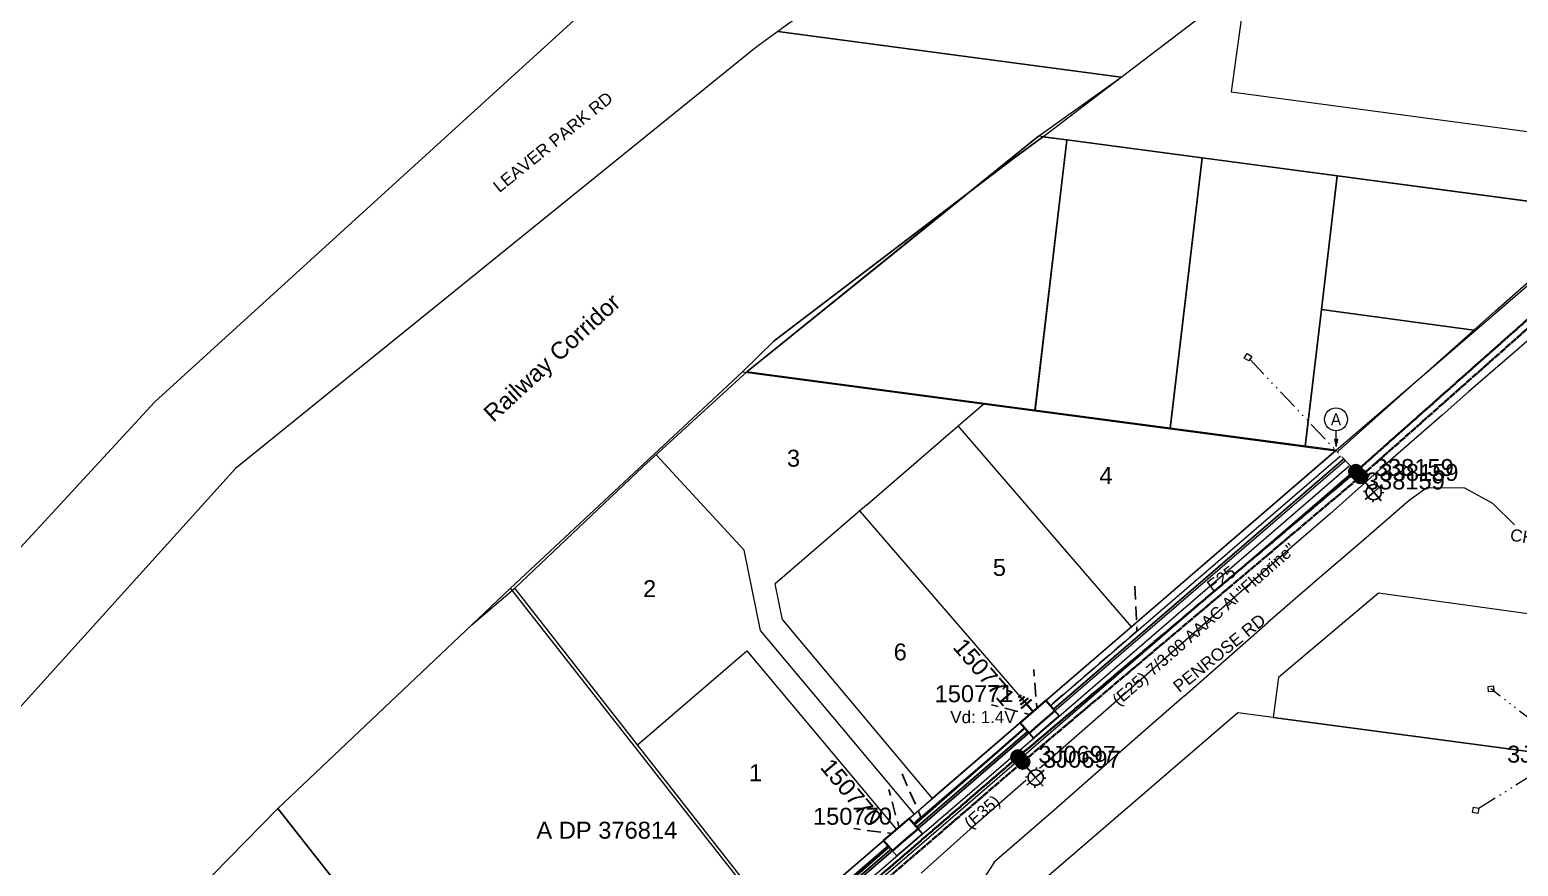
# Model space of a CAD drawing. Header units: metres. Extents: x 244561 to 254068, y 6159332 to 6162744.
# Drawn here: x 251075.4 to 251295, y 6161267.9 to 6161391.3 of the extents above; entities that cross this region are included whole.
import ezdxf
from ezdxf import colors
from ezdxf.entities.mleader import LeaderData, LeaderLine
from ezdxf.enums import TextEntityAlignment as Align
from ezdxf.math import Vec2, Vec3

# ---------------------------------------------------------------- set-up
doc = ezdxf.new("R2010")
doc.units = ezdxf.units.M
for name, pattern in [('Cable Exist OH', [1, 1, 0]), ('IE Trench LV', [6, 4, -2]), ('PHANTOMX2', [6.6, 3, -0.75, 0.2, -0.75, 0.2, -0.75, 0.2, -0.75])]:
    doc.linetypes.add(name, pattern=pattern)
doc.layers.get('0').update_dxf_attribs({"color": 6})
for name, color, linetype, lineweight in [('_User Miscellaneous1', 30, 'Continuous', 13), ('_User Miscellaneous5', 121, 'Continuous', 13), ('_User_HV_Exist', 1, 'Continuous', 35), ('_User_LV_Exist', 5, 'Continuous', 35), ('_User_SL_Exist', 4, 'Continuous', 35), ('Cadastre Developer_SP_NEW', 92, 'Continuous', 15), ('Cadastre Land Parcels_SP_EXT', 118, 'Continuous', 15), ('Cadastre Roads_SP_EXT', 218, 'Continuous', 15), ('Mains_HV_EXT', 13, 'Continuous', 25), ('Mains_LV_EXT', 163, 'Continuous', 25), ('Mains_SL_EXT', 131, 'Continuous', 25), ('Services_SP_EXT', 42, 'PHANTOMX2', 20)]:
    doc.layers.add(name, color=color, linetype=linetype, lineweight=lineweight)
doc.layers.add('_User Miscellaneous12', color=252, linetype='Continuous', lineweight=13, plot=False, transparency=0.5)
for name, color, linetype in [('Equip_HV_EXT', 7, 'Continuous'), ('Equip_SP_SL_EXT', 7, 'Continuous'), ('Mains_LV_New_T84', 2, 'Cable x'), ('OH_Details_SP_MISC', 7, 'Continuous'), ('Services_SP_NEW_UG', 2, 'IE Trench LV'), ('SupportsOH_SP_TR_HV_LV_SL_EXT', 7, 'Continuous'), ('SupportsUG_SP_LV_NEW', 2, 'Continuous'), ('Trench_SP_NEW', 2, 'Continuous')]:
    doc.layers.add(name, color=color, linetype=linetype)
doc.styles.add('ARIAL', font='arial.ttf', dxfattribs={"height": 2})
doc.styles.add('POLE_LABEL', font='arial.ttf', dxfattribs={"height": 2})
doc.styles.add('SL_LABEL', font='arial.ttf', dxfattribs={"height": 2})
doc.styles.get("Standard").update_dxf_attribs({"font": 'arial.ttf'})
doc.linetypes.add('Cable New UG', pattern='A,5.5,-0.01,["X",Standard,S=1.8,R=0,X=0,Y=-0.94],-1.7', length=7.21)
doc.linetypes.add('Cable x', pattern='A,4.5,-0.01,["X",Standard,S=1.25,R=0,X=0,Y=-0.65],-1.2', length=5.71)
doc.linetypes.add('IE Trench HV', pattern='A,4,-0.4,["/",Standard,S=2,R=0,X=0.25,Y=-1],-1.6', length=6)

# ---------------------------------------------------------------- blocks, each defined once
blk = doc.blocks.new('*U228')
at = {"flags": 9}
for tag, p in [('LRATECODE', (-7.4, 0)), ('LOUTREACHVOCAB', (-7.2, 0)), ('LOUTREACH', (-7, 0)), ('LANTNUMBER', (-6.6, 0)), ('LNEW', (-6.4, 0)), ('LMASTVOCAB', (-6.2, 0)), ('LMAST', (-6, 0)), ('LLAMPVOCAB', (-5.8, 0)), ('LLAMP', (-5.6, 0)), ('LEXIST', (-5.4, 0)), ('LCHARGE3PERCENT', (-5.2, 0)), ('LCHARGE3', (-5, 0)), ('LCHARGE2PERCENT', (-4.8, 0)), ('LCHARGE2', (-4.6, 0)), ('LCHARGE1PERCENT', (-4.4, 0)), ('LCHARGE1', (-4.2, 0)), ('LCATEGORY', (-4, 0)), ('LBRACKETVOCAB', (-3.8, 0)), ('LBRACKET', (-3.6, 0)), ('LKINGHEIGHT', (-3.4, 0)), ('CREPLACE', (-3.2, 0)), ('CREMOVE', (-3, 0)), ('CNUMBER', (-2.8, 0)), ('CNEW', (-2.6, 0)), ('CEXIST', (-2.4, 0)), ('USAGE', (-2.2, 0)), ('STATE', (-2, 0)), ('OWNED_BY', (-1.8, 0)), ('ORIENTATION', (-1.6, 0)), ('OPERATING_VOLTAGE', (-1.4, 0)), ('NO_PHASES', (-1.2, 0)), ('LANTERN_TYPE', (-1, 0)), ('LANTERN_PURPOSE', (-0.8, 0)), ('CONTROL_TYPE', (-0.6, 0)), ('CONSTRUCTED_VOLTAGE', (-0.4, 0))]:
    blk.add_attdef(tag, text='', height=0.001, rotation=270, dxfattribs=at).set_placement(p, align=Align.MIDDLE_LEFT)
at = {"style": 'SL_LABEL', "flags": 9}
blk.add_attdef('STREET_CODE', text='', height=0.001, rotation=270, dxfattribs=at).set_placement((0, 0), align=Align.MIDDLE_LEFT)
at = {"flags": 1}
blk.add_attdef('Z', (0, 0), '', height=0.001, rotation=270, dxfattribs=at)
at = {"width": 0.9}
blk.add_attdef('LNUMBER', text='', height=1, rotation=310.765, dxfattribs=at).set_placement((3.81, -5.95), align=Align.MIDDLE_LEFT)
at = {"flags": 9}
for tag, p in [('LREMOVE', (0, -7.6)), ('LREPLACE', (0, -7.8)), ('LTYPE', (0, -8)), ('LTYPEVOCAB', (0, -8.2)), ('LEGEND', (0, -8.4)), ('SUBURB', (0, -8.6)), ('STREETNAME', (0, -8.8)), ('LOCATION', (0, -9)), ('NOTES', (0, -9.2)), ('MAINTAINED_BY', (0, -9.86))]:
    blk.add_attdef(tag, text='', height=0.001, dxfattribs=at).set_placement(p, align=Align.MIDDLE_LEFT)
blk.add_attdef('OPERATED_BY', (0, -9.61), '', height=0.001, dxfattribs=at)
blk.add_wipeout([(3.71, -4.31), (2.5, -4.53), (1.33, -4.13), (1.12, -2.92), (1.51, -1.75), (2.72, -1.53), (3.89, -1.93), (4.11, -3.14)])
for p, q in [((0, 0), (2.61, -3.03)), ((3.89, -1.93), (2.61, -3.03)), ((2.72, -1.53), (2.69, -1.91)), ((1.12, -2.92), (1.49, -2.95)), ((2.61, -3.03), (1.33, -4.13)), ((2.5, -4.53), (2.53, -4.15)), ((2.61, -3.03), (3.71, -4.31)), ((4.11, -3.14), (3.73, -3.11))]:
    blk.add_line(p, q)
blk.add_circle((2.61, -3.03), 1.12)
blk = doc.blocks.new('*U229')
at = {"flags": 9}
for tag, p in [('LRATECODE', (-7.4, 0)), ('LOUTREACHVOCAB', (-7.2, 0)), ('LOUTREACH', (-7, 0)), ('LANTNUMBER', (-6.6, 0)), ('LNEW', (-6.4, 0)), ('LMASTVOCAB', (-6.2, 0)), ('LMAST', (-6, 0)), ('LLAMPVOCAB', (-5.8, 0)), ('LLAMP', (-5.6, 0)), ('LEXIST', (-5.4, 0)), ('LCHARGE3PERCENT', (-5.2, 0)), ('LCHARGE3', (-5, 0)), ('LCHARGE2PERCENT', (-4.8, 0)), ('LCHARGE2', (-4.6, 0)), ('LCHARGE1PERCENT', (-4.4, 0)), ('LCHARGE1', (-4.2, 0)), ('LCATEGORY', (-4, 0)), ('LBRACKETVOCAB', (-3.8, 0)), ('LBRACKET', (-3.6, 0)), ('LKINGHEIGHT', (-3.4, 0)), ('CREPLACE', (-3.2, 0)), ('CREMOVE', (-3, 0)), ('CNUMBER', (-2.8, 0)), ('CNEW', (-2.6, 0)), ('CEXIST', (-2.4, 0)), ('USAGE', (-2.2, 0)), ('STATE', (-2, 0)), ('OWNED_BY', (-1.8, 0)), ('ORIENTATION', (-1.6, 0)), ('OPERATING_VOLTAGE', (-1.4, 0)), ('NO_PHASES', (-1.2, 0)), ('LANTERN_TYPE', (-1, 0)), ('LANTERN_PURPOSE', (-0.8, 0)), ('CONTROL_TYPE', (-0.6, 0)), ('CONSTRUCTED_VOLTAGE', (-0.4, 0))]:
    blk.add_attdef(tag, text='', height=0.001, rotation=270, dxfattribs=at).set_placement(p, align=Align.MIDDLE_LEFT)
at = {"style": 'SL_LABEL', "flags": 9}
blk.add_attdef('STREET_CODE', text='', height=0.001, rotation=270, dxfattribs=at).set_placement((0, 0), align=Align.MIDDLE_LEFT)
at = {"flags": 1}
blk.add_attdef('Z', (0, 0), '', height=0.001, rotation=270, dxfattribs=at)
at = {"width": 0.9}
blk.add_attdef('LNUMBER', text='', height=1, rotation=311.0444, dxfattribs=at).set_placement((3.84, -5.94), align=Align.MIDDLE_LEFT)
at = {"flags": 9}
for tag, p in [('LREMOVE', (0, -7.6)), ('LREPLACE', (0, -7.8)), ('LTYPE', (0, -8)), ('LTYPEVOCAB', (0, -8.2)), ('LEGEND', (0, -8.4)), ('SUBURB', (0, -8.6)), ('STREETNAME', (0, -8.8)), ('LOCATION', (0, -9)), ('NOTES', (0, -9.2)), ('MAINTAINED_BY', (0, -9.86))]:
    blk.add_attdef(tag, text='', height=0.001, dxfattribs=at).set_placement(p, align=Align.MIDDLE_LEFT)
blk.add_attdef('OPERATED_BY', (0, -9.61), '', height=0.001, dxfattribs=at)
blk.add_wipeout([(3.73, -4.29), (2.52, -4.51), (1.35, -4.12), (1.13, -2.91), (1.52, -1.74), (2.73, -1.52), (3.9, -1.91), (4.12, -3.12)])
for p, q in [((0, 0), (2.63, -3.02)), ((3.9, -1.91), (2.63, -3.02)), ((2.73, -1.52), (2.7, -1.89)), ((1.13, -2.91), (1.5, -2.94)), ((2.63, -3.02), (1.35, -4.12)), ((2.52, -4.51), (2.55, -4.14)), ((2.63, -3.02), (3.73, -4.29)), ((4.12, -3.12), (3.75, -3.09))]:
    blk.add_line(p, q)
blk.add_circle((2.63, -3.02), 1.12)
blk = doc.blocks.new('CCP_EXT')
at = {"flags": 9}
for tag, p in [('STATE', (0, -1.8)), ('NOTES', (0, -2))]:
    blk.add_attdef(tag, text='', height=0.2, dxfattribs=at).set_placement(p, align=Align.MIDDLE_LEFT)
blk.add_wipeout([(0, 0.57), (0.57, 0), (0, -0.57), (-0.57, 0)])
blk.add_lwpolyline([(-0.57, 0), (0, 0.57), (0.57, 0), (0, -0.57), (-0.57, 0)])
at = {"flags": 1}
blk.add_attdef('Z', (0, 0), '', height=0.2, dxfattribs=at)
at = {"flags": 9}
for tag, p in [('CCP_TYPE', (0, 0)), ('CONSTRUCTED_VOLTAGE', (0, -0.2)), ('OPERATING_VOLTAGE', (0, -0.6)), ('ORIENTATION', (0, -0.8)), ('OWNED_BY', (0, -1)), ('NO_PHASES', (0, -0.4)), ('USAGE', (0, -1.2)), ('LEGEND', (0, -1.4)), ('LIFE_SUPPORT', (0, -1.6))]:
    blk.add_attdef(tag, text='', height=0.2, dxfattribs=at).set_placement(p, align=Align.MIDDLE_LEFT)
blk = doc.blocks.new('POLE_EXT')
blk.add_hatch(color=256).paths.add_polyline_path([(-1, 0, 1), (1, 0, 1)])
blk.add_lwpolyline([(-1, 0, 1), (1, 0, 1)], format="xyb", close=True)
at = {"flags": 8}
blk.add_attdef('pNumber', text='', height=2, dxfattribs=at).set_placement((2.5, 2.5), align=Align.MIDDLE_CENTER)
at = {"style": 'POLE_LABEL', "flags": 9}
for tag, p in [('STRUCTURE_PLANT_NUMBER', (1.35, 0.03)), ('STREET_CODE', (1.35, -0.2))]:
    blk.add_attdef(tag, text='', height=0.2, dxfattribs=at).set_placement(p, align=Align.MIDDLE_LEFT)
at = {"flags": 9}
for tag, p in [('OWNED_BY', (1.35, -0.4)), ('SPECIAL_USE', (1.35, -0.8)), ('STATE', (1.35, -1)), ('cLV', (1.35, -1.4)), ('hDepth', (1.35, -1.6)), ('hDia', (1.35, -1.8)), ('cHV', (1.35, -2)), ('PARENT', (1.35, -0.6)), ('USAGE', (1.35, -1.2)), ('LBRACKET', (1.35, -2.2)), ('cLinedev', (1.35, -3.4)), ('pExisting', (1.35, -3.8)), ('pFooting', (1.35, -4.4)), ('LExisting', (1.35, -2.4)), ('LANTNUMBER', (1.35, -2.6)), ('LOther', (1.35, -2.8)), ('LRemove', (1.35, -3)), ('LEGEND', (1.35, -3.2)), ('LOCATION', (1.35, -3.6)), ('PFNUMBER', (1.35, -4)), ('NEWPFNUMBER', (1.35, -4.2)), ('pNew', (1.35, -4.6)), ('pRelocate', (1.35, -5)), ('pRemove', (1.35, -5.2)), ('pReplace', (1.35, -5.4)), ('pStay', (1.35, -5.6)), ('pType', (1.35, -5.8)), ('cspan', (1.35, -6)), ('STREETNAME', (1.35, -6.2)), ('SUBURB', (1.35, -6.4)), ('NOTES', (1.35, -6.6)), ('OPERATED_BY', (1.36, -7.01)), ('MAINTAINED_BY', (1.36, -6.81))]:
    blk.add_attdef(tag, text='', height=0.2, dxfattribs=at).set_placement(p, align=Align.MIDDLE_LEFT)
at = {"flags": 1}
blk.add_attdef('Z', (1.35, -7.33), '', height=0.2, dxfattribs=at)
blk = doc.blocks.new('CONNECTOR_NODE_EXT')
h = blk.add_hatch(color=256)
edge = h.paths.add_edge_path()
edge.add_arc((0, 0), 0.5, 0, 360)
blk.add_circle((0, 0), 0.5)
at = {"flags": 1}
blk.add_attdef('Z', (0, 0), '', height=0.2, dxfattribs=at)
at = {"flags": 9}
for tag, p in [('CONNECTOR_TYPE', (0, 0)), ('CONSTRUCTED_VOLTAGE', (0, -0.2)), ('OPERATING_VOLTAGE', (0, -0.6)), ('ORIENTATION', (0, -0.8)), ('SUBTYPE', (0, -1)), ('NO_PHASES', (0, -0.4)), ('USAGE', (0, -1.2)), ('NOTES', (0, -1.4))]:
    blk.add_attdef(tag, text='', height=0.2, dxfattribs=at).set_placement(p, align=Align.MIDDLE_LEFT)
blk = doc.blocks.new('PILLAR_NEW')
at = {"width": 0.9}
blk.add_attdef('ASSET_NUM', text='', height=2, dxfattribs=at).set_placement((4, 2), align=Align.MIDDLE_LEFT)
for tag, p, flags in [('SUBURB', (-2, 0), 1), ('STREETNAME', (-1.8, 0), 9), ('PARENT', (-1.6, 0), 9), ('NOTES', (-1.4, 0), 9), ('LOCATION', (-1.2, 0), 9), ('LEGEND', (-1, 0), 9), ('USAGE', (-0.8, 0), 9), ('SUPPORT_TYPE', (-0.6, 0), 9), ('STATE', (-0.4, 0), 9), ('OWNED_BY', (-0.2, 0), 9)]:
    blk.add_attdef(tag, p, '', height=0.2, rotation=270, dxfattribs=dict(flags=flags))
blk.add_wipeout([(1, 2.5), (1, -2.5), (-1, -2.5), (-1, 2.5)])
blk.add_lwpolyline([(-1, 2.5), (-1, -1.25), (-1, 1.25), (-1, -2.5), (1, -2.5), (1, 2.5)], close=True)
blk = doc.blocks.new('*U241')
h = blk.add_hatch(color=256)
h.dxf.hatch_style = 1
h.paths.add_polyline_path([(0.27, -3), (-0.23, -3), (0.03, -4)])
blk.add_line((0.03, -4), (0.01, -1.75))
at = {"flags": 128}
blk.add_lwpolyline([(0.27, -3), (-0.23, -3), (0.03, -4), (0.27, -3)], dxfattribs=at)
blk.add_circle((0, 0), 1.7)
at = {"width": 0.9}
blk.add_attdef('CODE', text='', height=1.8, dxfattribs=at).set_placement((0, 0), align=Align.MIDDLE_CENTER)
at = {"flags": 1}
blk.add_attdef('Z', (0, 0), '', height=0.2, dxfattribs=at)
blk = doc.blocks.new('*U243')
at = {"layer": '_User_LV_Exist'}
for p, q in [((2.5, 1), (2.5, -1)), ((3, 0.75), (3, -0.75)), ((3.5, 0.5), (3.5, -0.5)), ((4, 0.25), (4, -0.25))]:
    blk.add_line(p, q, dxfattribs=at)
at = {"width": 0.9}
blk.add_attdef('ASSET_NUM', text='', height=2, dxfattribs=at).set_placement((4, 2), align=Align.MIDDLE_LEFT)
for tag, p, flags in [('SUBURB', (-2, 0), 1), ('STREETNAME', (-1.8, 0), 9), ('PARENT', (-1.6, 0), 9), ('NOTES', (-1.4, 0), 9), ('LOCATION', (-1.2, 0), 9), ('LEGEND', (-1, 0), 9), ('USAGE', (-0.8, 0), 9), ('SUPPORT_TYPE', (-0.6, 0), 9), ('STATE', (-0.4, 0), 9), ('OWNED_BY', (-0.2, 0), 9)]:
    blk.add_attdef(tag, p, '', height=0.2, rotation=270, dxfattribs=dict(flags=flags))
blk.add_wipeout([(1, 2.5), (1, -2.5), (-1, -2.5), (-1, 2.5)])
blk.add_lwpolyline([(-1, 2.5), (-1, -1.25), (-1, 1.25), (-1, -2.5), (1, -2.5), (1, 2.5)], close=True)
at = {"layer": '_User_LV_Exist'}
blk.add_line((1, 0), (2.5, 0), dxfattribs=at)

msp = doc.modelspace()

# ---------------------------------------------------------------- linework, layer by layer
at = {"layer": '_User Miscellaneous1'}
for p, q in [((251300.0996, 6161348.6208), (251287.7156, 6161337.9048)), ((251287.7156, 6161337.9048), (251283.8286, 6161334.4488)), ((251283.8286, 6161334.4488), (251274.6846, 6161326.4998)), ((251274.6846, 6161326.4998), (251267.2806, 6161319.8918)), ((251281.5376, 6161323.7308), (251278.9256, 6161321.8678)), ((251287.1826, 6161323.6878), (251281.5376, 6161323.7308)), ((251291.2906, 6161321.4468), (251287.1826, 6161323.6878)), ((251278.9256, 6161321.8678), (251271.5426, 6161315.4398)), ((251294.4946, 6161318.2648), (251291.2906, 6161321.4468)), ((251267.2806, 6161319.8918), (251261.5896, 6161314.9858)), ((251261.5896, 6161314.9858), (251253.7506, 6161308.1098)), ((251271.5426, 6161315.4398), (251265.4106, 6161310.2148)), ((251265.4106, 6161310.2148), (251258.1036, 6161303.8558)), ((251253.7506, 6161308.1098), (251241.8516, 6161297.6148)), ((251245.7946, 6161293.0268), (251258.1036, 6161303.8558)), ((251241.8516, 6161297.6148), (251234.2306, 6161290.9388)), ((251245.7946, 6161293.0268), (251238.4436, 6161286.6248)), ((251234.2306, 6161290.9388), (251221.5936, 6161279.8318)), ((251238.4436, 6161286.6248), (251226.4976, 6161276.0998)), ((251221.5936, 6161279.8318), (251214.1536, 6161273.3718)), ((251226.4976, 6161276.0998), (251217.7606, 6161268.5158)), ((251214.1536, 6161273.3718), (251206.9566, 6161266.8768)), ((251217.7606, 6161268.5158), (251213.2856, 6161261.7138))]:
    msp.add_line(p, q, dxfattribs=at)
for p in [(251281.5376, 6161323.7308), (251217.7606, 6161268.5158)]:
    msp.add_point(p, dxfattribs=at)
at = {"layer": 'Cadastre Developer_SP_NEW'}
for p, q in [((251224.2691, 6161375.6449), (251181.2067, 6161340.8426)), ((251229.1015, 6161375.0022), (251224.2691, 6161375.6449)), ((251308.896, 6161364.3901), (251229.1015, 6161375.0022)), ((251268.1819, 6161329.2755), (251308.896, 6161364.3901))]:
    msp.add_line(p, q, dxfattribs=at)
at = {"layer": 'Cadastre Developer_SP_NEW', "linetype": 'Continuous'}
for points in [[(251393.907, 6161389.6086), (251379.012, 6161473.5299), (251329.6864, 6161446.6176), (251293.5785, 6161424.6479), (251254.948, 6161398.559), (251252.7027, 6161382.1712), (251310.7167, 6161374.4297), (251312.0836, 6161384.395), (251339.5934, 6161380.6833), (251342.4513, 6161381.1534), (251393.907, 6161389.6086)], [(251002.2248, 6161231.2935), (251044.7846, 6161283.2449), (251093.8617, 6161336.4347), (251154.1221, 6161391.2832), (251157.2995, 6161394.1752), (251089.6478, 6161403.8411), (250835.7088, 6161440.1525), (250822.0773, 6161344.2072), (250872.8656, 6161195.0252), (250901.8201, 6161205.2261), (250950.1917, 6161154.751), (250962.0243, 6161172.9581), (251002.2248, 6161231.2935)], [(251248.3834, 6161372.4378), (251228.444, 6161375.0896), (251223.7372, 6161335.1863), (251243.6765, 6161332.5346), (251248.3834, 6161372.4378)], [(251291.6981, 6161349.8497), (251308.2017, 6161364.4404), (251268.3237, 6161369.7859), (251265.9971, 6161350.0325), (251288.4738, 6161347.0192), (251291.6981, 6161349.8497)], [(251150.3775, 6161227.6732), (251111.9956, 6161276.4117), (251090.5317, 6161254.447), (251127.027, 6161208.096), (251150.3775, 6161227.6732)]]:
    msp.add_lwpolyline(points, close=True, dxfattribs=at)
msp.add_lwpolyline([(251251.6398, 6161438.6951), (251185.807, 6161391.0979), (251236.4302, 6161384.3427), (251251.4895, 6161395.8375)], dxfattribs=at)
at = {"layer": 'Cadastre Developer_SP_NEW', "flags": 128}
for points in [[(251268.1819, 6161329.2755), (251216.2593, 6161336.1809), (251181.2067, 6161340.8426)], [(251198.9429, 6161321.2449), (251212.423, 6161332.8719), (251216.2593, 6161336.1809)], [(251237.9871, 6161303.2336), (251212.423, 6161332.8719)], [(251180.8247, 6161314.5555), (251167.9004, 6161328.5811)], [(251268.1819, 6161329.2755), (251237.9871, 6161303.2336), (251223.4615, 6161290.7057), (251208.588, 6161277.8778), (251205.9376, 6161275.5919), (251203.2872, 6161273.306), (251186.3515, 6161258.6996)], [(251198.9429, 6161321.2449), (251197.8978, 6161320.3436), (251185.4126, 6161309.5767)], [(251223.4615, 6161290.7057), (251197.8978, 6161320.3436)], [(251205.9376, 6161275.5919), (251183.2459, 6161302.6886), (251180.8247, 6161314.5555)], [(251186.3515, 6161258.6996), (251165.0972, 6161285.7965), (251146.9666, 6161308.911)], [(251186.4983, 6161304.2557), (251185.4126, 6161309.5767)], [(251186.4983, 6161304.2557), (251208.588, 6161277.8778)], [(251165.0972, 6161285.7965), (251181.1976, 6161299.6837)], [(251181.1976, 6161299.6837), (251203.2872, 6161273.306)]]:
    msp.add_lwpolyline(points, dxfattribs=at)
at = {"layer": 'Cadastre Land Parcels_SP_EXT', "linetype": 'Continuous'}
for points in [[(251393.907, 6161389.6086), (251379.012, 6161473.5299), (251329.6864, 6161446.6176), (251293.5785, 6161424.6479), (251254.948, 6161398.559), (251252.7027, 6161382.1712), (251310.7167, 6161374.4297), (251312.0836, 6161384.395), (251339.5934, 6161380.6833), (251342.4513, 6161381.1534), (251393.907, 6161389.6086)], [(251002.2248, 6161231.2935), (251044.7846, 6161283.2449), (251093.8617, 6161336.4347), (251154.1221, 6161391.2832), (251157.2995, 6161394.1752), (251089.6478, 6161403.8411), (250835.7088, 6161440.1525), (250822.0773, 6161344.2072), (250872.8656, 6161195.0252), (250901.8201, 6161205.2261), (250950.1917, 6161154.751), (250962.0243, 6161172.9581), (251002.2248, 6161231.2935)], [(251228.4412, 6161375.0686), (251224.8291, 6161375.4876), (251220.5704, 6161372.3247), (251185.2474, 6161345.415), (251180.593, 6161340.8541), (251203.7887, 6161337.7688), (251223.7274, 6161335.1121), (251228.4412, 6161375.0686)], [(251248.3799, 6161372.4118), (251228.4412, 6161375.0686), (251223.7274, 6161335.1121), (251243.666, 6161332.4553), (251248.3799, 6161372.4118)], [(251265.9971, 6161350.0325), (251268.3194, 6161369.7541), (251248.3799, 6161372.4118), (251243.666, 6161332.4553), (251263.6046, 6161329.7986), (251265.9971, 6161350.0325)], [(251291.6981, 6161349.8497), (251308.2017, 6161364.4404), (251268.3194, 6161369.7541), (251265.9971, 6161350.0325), (251288.4738, 6161347.0192), (251291.6981, 6161349.8497)], [(251288.4738, 6161347.0192), (251265.9971, 6161350.0325), (251263.6046, 6161329.7986), (251268.4677, 6161329.1515), (251288.4738, 6161347.0192)], [(251185.7302, 6161258.7009), (251146.3497, 6161308.923), (251140.6368, 6161303.5156), (251111.9956, 6161276.4117), (251150.3003, 6161227.7627), (251185.7302, 6161258.7009)], [(251301.1316, 6161304.5099), (251274.4238, 6161308.1834), (251259.6738, 6161295.7446), (251258.8939, 6161289.8443), (251298.7749, 6161284.5327), (251301.1316, 6161304.5099)], [(251298.7749, 6161284.5327), (251258.8939, 6161289.8443), (251253.6469, 6161290.5506), (251214.4895, 6161256.7926), (251214.2989, 6161255.2042), (251254.1807, 6161249.8908), (251294.0582, 6161244.5813), (251298.7749, 6161284.5327)], [(251150.3003, 6161227.7627), (251111.9956, 6161276.4117), (251090.5317, 6161254.447), (251127.027, 6161208.096), (251150.3003, 6161227.7627)]]:
    msp.add_lwpolyline(points, close=True, dxfattribs=at)
for points in [[(251251.6398, 6161438.6951), (251185.807, 6161391.0979), (251236.4302, 6161384.3427), (251251.4895, 6161395.8375)], [(251001.2528, 6161140.4162), (251020.6206, 6161168.6784), (251046.3222, 6161202.8913), (251064.4369, 6161225.5239), (251083.1887, 6161246.3088), (251090.5315, 6161254.447), (251111.9955, 6161276.4117), (251140.6367, 6161303.5156), (251146.3495, 6161308.9231), (251180.5929, 6161340.8541), (251185.2473, 6161345.415), (251220.5702, 6161372.3247), (251224.829, 6161375.4876), (251236.4302, 6161384.3427), (251185.807, 6161391.0979), (251182.5436, 6161388.738), (251105.7679, 6161326.5687), (251059.2213, 6161275.1022), (251018.5404, 6161224.4276), (250979.9775, 6161167.2599), (250932.7466, 6161092.9815)]]:
    msp.add_lwpolyline(points, dxfattribs=at)
at = {"layer": 'Trench_SP_NEW', "linetype": 'IE Trench HV', "flags": 128}
msp.add_lwpolyline([(251173.4604, 6161245.3472), (251269.2505, 6161327.9522)], dxfattribs=at)

# ---------------------------------------------------------------- block references
at = {"layer": '_User Miscellaneous5'}
msp.add_blockref('*U241', (251268.1486, 6161333.8451), dxfattribs=at).add_auto_attribs({'CODE': 'A'})
at = {"layer": 'SupportsOH_SP_TR_HV_LV_SL_EXT'}
ref = msp.add_blockref('POLE_EXT', (251302.8492, 6161284.9271), dxfattribs=at)
ref.add_attrib('ASSET_NUM', '3J0706', dxfattribs={"layer": '0', "height": 2.5, "style": 'POLE_LABEL'}).set_placement((251304.8492, 6161285.6771), align=Align.TOP_RIGHT)

# ---------------------------------------------------------------- texts
at = {"layer": '_User_LV_Exist'}
msp.add_text('PENROSE RD', height=1.8, rotation=38.964821, dxfattribs=at).set_placement((251245.0362, 6161293.4275))
at = {"layer": '_User_LV_Exist', "lineweight": 0, "char_height": 1.75, "attachment_point": 2}
for s, insert, rotation in [('(E25) 7/3.00 AAAC Al "Fluorine" ', (251248.0733, 6161304.2621), 41.128118), ('(E35)  ', (251215.3413, 6161276.585), 40.751603)]:
    msp.add_mtext(s, dxfattribs=dict(at, insert=insert, rotation=rotation))
at = {"layer": '_User_SL_Exist'}
msp.add_text('PENROSE RD', height=1.8, rotation=38.964821, dxfattribs=at).set_placement((251245.0362, 6161293.4275))
at = {"layer": 'Cadastre Developer_SP_NEW', "style": 'ARIAL'}
msp.add_text('Railway Corridor', height=2.5, rotation=42.66, dxfattribs=at).set_placement((251143.8067, 6161333.2964))
for s, p in [('3', (251187.1317, 6161326.862)), ('4', (251233.2372, 6161324.2924)), ('5', (251217.5174, 6161310.7346)), ('2', (251165.9015, 6161307.6059)), ('6', (251202.8814, 6161298.2702)), ('1', (251181.5237, 6161280.4395)), ('A DP 376814', (251150.1709, 6161271.9525))]:
    msp.add_text(s, height=2.5, dxfattribs=at).set_placement(p)
at = {"layer": 'Cadastre Roads_SP_EXT'}
for s, rotation, p in [('LEAVER PARK RD', 38.998895, (251144.6971, 6161367.2171)), ('CHARLOTTE ST', 351.128832, (251293.7419, 6161315.9572)), ('PENROSE RD', 38.964821, (251245.0362, 6161293.4275))]:
    msp.add_text(s, height=1.8, rotation=rotation, dxfattribs=at).set_placement(p)
at = {"layer": 'Mains_LV_EXT'}
msp.add_text('E25', height=1.8, rotation=36.365531, dxfattribs=at).set_placement((251249.9375, 6161308.2608))

# ---------------------------------------------------------------- next in the draw order: block references
at = {"layer": 'Equip_SP_SL_EXT'}
for name, p in [('*U229', (251271.0794, 6161326.1218)), ('*U228', (251221.2203, 6161284))]:
    msp.add_blockref(name, p, dxfattribs=at)
at = {"layer": 'Services_SP_EXT'}
for p, rotation in [((251255.1515, 6161343.0176), 192.150568144123), ((251291.0107, 6161294.0573), 139.2231732357758), ((251288.7673, 6161276.1281), 213.7158445646687)]:
    msp.add_blockref('CCP_EXT', p, dxfattribs=dict(at, rotation=rotation))

# ---------------------------------------------------------------- next in the draw order: linework, layer by layer
at = {"layer": '_User Miscellaneous12', "flags": 128}
for points in [[(251150.3646, 6161227.6895), (251186.3515, 6161258.6996), (251203.2872, 6161273.306), (251223.4613, 6161290.7055), (251268.1402, 6161329.2396)], [(251152.323, 6161225.4169), (251188.3098, 6161256.4269), (251205.2465, 6161271.0342), (251225.4206, 6161288.4337), (251270.0996, 6161326.9678)], [(251152.9757, 6161224.6593), (251188.9626, 6161255.6694), (251205.8996, 6161270.277), (251226.0738, 6161287.6765), (251270.7527, 6161326.2105)]]:
    msp.add_lwpolyline(points, dxfattribs=at)
at = {"layer": '_User Miscellaneous12', "color": 30, "flags": 128}
msp.add_lwpolyline([(251151.0174, 6161226.932), (251187.0043, 6161257.942), (251203.9403, 6161272.5488), (251224.1144, 6161289.9483), (251268.7933, 6161328.4823)], dxfattribs=at)
at = {"layer": '_User Miscellaneous12', "color": 3, "flags": 128}
msp.add_lwpolyline([(251151.4743, 6161226.4017), (251187.4612, 6161257.4117), (251204.3975, 6161272.0187), (251224.5716, 6161289.4182), (251269.2505, 6161327.9522)], dxfattribs=at)
at = {"layer": '_User Miscellaneous12', "color": 5, "flags": 128}
msp.add_lwpolyline([(251151.6702, 6161226.1744), (251187.6571, 6161257.1845), (251204.5934, 6161271.7915), (251224.7675, 6161289.191), (251269.4464, 6161327.7251)], dxfattribs=at)
at = {"layer": '_User_HV_Exist', "linetype": 'Cable Exist OH'}
for points in [[(251221.2203, 6161284), (251271.0793, 6161326.1218), (251329.5765, 6161377.9986), (251378.0908, 6161383.0357), (251521.5448, 6161407.0278), (251747.229, 6161446.652)], [(251175.008, 6161244.0276), (251200.3461, 6161266.0208), (251221.2203, 6161284)]]:
    msp.add_lwpolyline(points, dxfattribs=at)
at = {"layer": '_User_LV_Exist', "linetype": 'Cable Exist OH'}
for points in [[(251271.7742, 6161325.4027), (251330.2713, 6161377.2795)], [(251201.041, 6161265.3016), (251221.9152, 6161283.2809), (251271.7742, 6161325.4027)]]:
    msp.add_lwpolyline(points, dxfattribs=at)
at = {"layer": 'Cadastre Developer_SP_NEW', "linetype": 'Continuous'}
msp.add_lwpolyline([(251001.2528, 6161140.4162), (251020.6206, 6161168.6784), (251046.3222, 6161202.8913), (251064.4369, 6161225.5239), (251083.1887, 6161246.3088), (251090.5315, 6161254.447), (251111.9955, 6161276.4117), (251140.6367, 6161303.5156), (251146.9666, 6161308.911), (251165.87, 6161326.8401), (251181.2067, 6161340.8426), (251202.7379, 6161358.2437), (251224.2691, 6161375.6449), (251236.4302, 6161384.3427), (251185.807, 6161391.0979), (251182.5436, 6161388.738), (251105.7679, 6161326.5687), (251059.2213, 6161275.1022), (251018.5404, 6161224.4276), (250979.9775, 6161167.2599), (250932.7466, 6161092.9815)], dxfattribs=at)
for points in [[(251265.9971, 6161350.0325), (251268.3237, 6161369.7859), (251248.3834, 6161372.4378), (251243.6753, 6161332.5347), (251263.6146, 6161329.883), (251265.9971, 6161350.0325)], [(251301.1316, 6161304.5099), (251274.4238, 6161308.1834), (251259.6738, 6161295.7446), (251258.8939, 6161289.8443), (251298.7749, 6161284.5327), (251301.1316, 6161304.5099)], [(251298.7749, 6161284.5327), (251258.8939, 6161289.8443), (251253.6469, 6161290.5506), (251214.4895, 6161256.7926), (251214.2989, 6161255.2042), (251254.1807, 6161249.8908), (251294.0582, 6161244.5813), (251298.7749, 6161284.5327)]]:
    msp.add_lwpolyline(points, close=True, dxfattribs=at)
at = {"layer": 'Mains_HV_EXT', "linetype": 'Cable Exist OH'}
for points in [[(251221.2203, 6161284), (251271.0793, 6161326.1218), (251329.5765, 6161377.9986), (251378.0908, 6161383.0357), (251521.5448, 6161407.0278), (251747.229, 6161446.652)], [(251175.008, 6161244.0276), (251200.3461, 6161266.0208), (251221.2203, 6161284)]]:
    msp.add_lwpolyline(points, dxfattribs=at)
at = {"layer": 'Mains_LV_EXT', "linetype": 'Cable Exist OH'}
for points in [[(251271.0793, 6161326.1218), (251329.5765, 6161377.9986)], [(251200.3461, 6161266.0208), (251221.2203, 6161284), (251271.0793, 6161326.1218)]]:
    msp.add_lwpolyline(points, dxfattribs=at)
at = {"layer": 'Mains_SL_EXT', "linetype": 'Cable Exist OH'}
for points in [[(251271.0793, 6161326.1218), (251329.5765, 6161377.9986)], [(251221.2203, 6161284), (251271.0793, 6161326.1218)], [(251221.2203, 6161284), (251200.3461, 6161266.0208), (251175.008, 6161244.0276), (251142.4077, 6161215.8563), (251093.8173, 6161160.2857), (251120.064, 6161170.4461)]]:
    msp.add_lwpolyline(points, dxfattribs=at)
at = {"layer": 'OH_Details_SP_MISC', "color": 7, "linetype": 'Continuous', "flags": 128}
msp.add_lwpolyline([(251093.8175, 6161160.2858), (251142.4077, 6161215.8563), (251175.008, 6161244.0276), (251200.3461, 6161266.0208), (251221.2203, 6161284), (251271.0793, 6161326.1218), (251329.5761, 6161377.9986), (251378.0908, 6161383.0357)], dxfattribs=at)
at = {"layer": 'Services_SP_EXT'}
for points in [[(251271.0794, 6161326.1218), (251255.1515, 6161343.0176)], [(251302.8492, 6161284.9271), (251291.0108, 6161294.0573)], [(251302.8492, 6161284.9271), (251288.7673, 6161276.1281)]]:
    msp.add_lwpolyline(points, dxfattribs=at)

# ---------------------------------------------------------------- next in the draw order: block references
at = {"layer": '_User_HV_Exist'}
ref = msp.add_blockref('POLE_EXT', (251271.0794, 6161326.1218), dxfattribs=at)
ref.add_attrib('ASSET_NUM', '338159', dxfattribs={"layer": '0', "height": 2.5, "style": 'POLE_LABEL'}).set_placement((251284.2033, 6161324.7425), align=Align.MIDDLE_RIGHT)
ref = msp.add_blockref('POLE_EXT', (251221.2203, 6161284.0001), dxfattribs=at)
ref.add_attrib('ASSET_NUM', '3J0697', dxfattribs={"layer": '0', "height": 2.5, "style": 'POLE_LABEL'}).set_placement((251235.6897, 6161282.3999), align=Align.BOTTOM_RIGHT)
at = {"layer": '_User_LV_Exist'}
ref = msp.add_blockref('POLE_EXT', (251271.7743, 6161325.4027), dxfattribs=at)
ref.add_attrib('ASSET_NUM', '338159', dxfattribs={"layer": '0', "height": 2.5, "style": 'POLE_LABEL'}).set_placement((251286.2196, 6161326.0167), align=Align.MIDDLE_RIGHT)
ref = msp.add_blockref('POLE_EXT', (251221.9151, 6161283.2809), dxfattribs=at)
ref.add_attrib('ASSET_NUM', '3J0697', dxfattribs={"layer": '0', "height": 2.5, "style": 'POLE_LABEL'}).set_placement((251236.3846, 6161281.6808), align=Align.BOTTOM_RIGHT)
at = {"layer": 'Equip_HV_EXT'}
msp.add_blockref('CONNECTOR_NODE_EXT', (251221.2203, 6161284.0001), dxfattribs=at)
at = {"layer": 'SupportsOH_SP_TR_HV_LV_SL_EXT'}
ref = msp.add_blockref('POLE_EXT', (251271.0794, 6161326.1218), dxfattribs=at)
ref.add_attrib('ASSET_NUM', '338159', dxfattribs={"layer": '0', "height": 2.5, "style": 'POLE_LABEL'}).set_placement((251285.5248, 6161326.7358), align=Align.MIDDLE_RIGHT)
ref = msp.add_blockref('POLE_EXT', (251221.2203, 6161284.0001), dxfattribs=at)
ref.add_attrib('ASSET_NUM', '3J0697', dxfattribs={"layer": '0', "height": 2.5, "style": 'POLE_LABEL'}).set_placement((251235.6897, 6161282.3999), align=Align.BOTTOM_RIGHT)

# ---------------------------------------------------------------- next in the draw order: block references
at = {"layer": 'SupportsUG_SP_LV_NEW'}
ref = msp.add_blockref('PILLAR_NEW', (251224.7625, 6161289.1867), dxfattribs=dict(at, rotation=130.7766706980829))
ref.add_attrib('ASSET_NUM', '150771', dxfattribs={"layer": '0', "height": 2.5, "rotation": 310.778914}).set_placement((251212.4246, 6161300.98), align=Align.MIDDLE_LEFT)
ref = msp.add_blockref('PILLAR_NEW', (251204.5904, 6161271.7889), dxfattribs=dict(at, rotation=130.8396241952034))
ref.add_attrib('ASSET_NUM', '150770', dxfattribs={"layer": '0', "height": 2.5, "rotation": 309.94398}).set_placement((251192.8634, 6161283.2548), align=Align.MIDDLE_LEFT)

# ---------------------------------------------------------------- next in the draw order: linework, layer by layer
at = {"layer": '_User_LV_Exist', "color": 2, "linetype": 'Cable New UG', "ltscale": 0.8, "flags": 128}
msp.add_lwpolyline([(251174.6535, 6161246.6474), (251224.1094, 6161289.944)], dxfattribs=at)
at = {"layer": 'Mains_LV_New_T84', "color": 2, "linetype": 'Cable New UG', "ltscale": 0.8, "flags": 128}
for points in [[(251204.5934, 6161271.7915), (251224.769, 6161289.1923)], [(251175.6217, 6161246.8075), (251204.5934, 6161271.7915)]]:
    msp.add_lwpolyline(points, dxfattribs=at)
at = {"layer": 'Services_SP_NEW_UG', "color": 2, "ltscale": 0.5, "flags": 128}
for points in [[(251224.1178, 6161289.9512), (251238.7698, 6161302.588), (251238.4749, 6161309.5818)], [(251224.1178, 6161289.9512), (251223.5483, 6161296.928)], [(251224.1178, 6161289.9512), (251217.3415, 6161291.7066)], [(251203.9467, 6161272.5543), (251206.915, 6161275.1144), (251204.1252, 6161281.5344)], [(251203.9364, 6161272.5454), (251202.1774, 6161279.2045)], [(251203.9467, 6161272.5543), (251197.0022, 6161273.4338)]]:
    msp.add_lwpolyline(points, dxfattribs=at)

# ---------------------------------------------------------------- next in the draw order: texts
at = {"layer": '_User_LV_Exist'}
msp.add_text('Vd: 1.4V', height=1.8, dxfattribs=at).set_placement((251211.2351, 6161289.0014))

# ---------------------------------------------------------------- next in the draw order: leaders
at = {"layer": '_User_HV_Exist'}
ml = msp.add_multileader_mtext('Standard', dxfattribs=at)
ml.set_content('\\A1;({\\A0;A}43) 7/4.50 AAAC "Hydrogen"', color=256)
ml.set_leader_properties()
ml.build(insert=Vec2(0, 0))
ml.multileader.update_dxf_attribs({"leader_type": 2, "text_left_attachment_type": 2, "text_right_attachment_type": 2, "dogleg_length": 0.01, "arrow_head_size": 2.5})
ctx = ml.context
ctx.base_point, ctx.char_height, ctx.arrow_head_size, ctx.landing_gap_size, ctx.plane_origin, ctx.plane_x_axis, ctx.plane_y_axis = Vec3(251156.1285, 6161237.732), 2, 2.5, 1, Vec3(251152.4771, 6161227.5517), Vec3(0.76604444, 0.64278761), Vec3(-0.64278761, 0.76604444)
ctx.left_attachment, ctx.right_attachment = 2, 2
notes = []
notes.append((ctx, [(0, (1, 1, 0), (251187.0382, 6161263.6682), (-0.76604444, -0.64278761), 0.01, [(0, [(251152.4771, 6161227.5517)], 0, []), (1, [(251195.508, 6161262.9996)], 0, [])])]))
ctx.mtext.insert, ctx.mtext.text_direction, ctx.mtext.rotation, ctx.mtext.flow_direction = Vec3(251156.0518, 6161239.3791), Vec3(0.76604444, 0.64278761), 0.6981317, 5
for ctx, leaders in notes:
    for number, flags, end, landing, length, lines in leaders:
        leader = LeaderData()
        leader.index, (leader.has_last_leader_line, leader.has_dogleg_vector, leader.attachment_direction) = number, flags
        leader.last_leader_point, leader.dogleg_vector, leader.dogleg_length = Vec3(end), Vec3(landing), length
        for number, points, colour, breaks in lines:
            line = LeaderLine()
            line.index, line.vertices, line.color, line.breaks = number, Vec3.list(points), colors.encode_raw_color(colour), breaks
            leader.lines.append(line)
        ctx.leaders.append(leader)

# ---------------------------------------------------------------- next in the draw order: block references
at = {"layer": '_User_LV_Exist'}
ref = msp.add_blockref('*U243', (251224.1039, 6161289.9391), dxfattribs=dict(at, rotation=130.7766706980829))
ref.add_attrib('ASSET_NUM', '150771', dxfattribs={"layer": '0', "height": 2.5, "rotation": 0.174821}).set_placement((251208.9196, 6161293.3355), align=Align.MIDDLE_LEFT)
ref = msp.add_blockref('PILLAR_NEW', (251203.9364, 6161272.5454), dxfattribs=dict(at, rotation=130.8396241952034))
ref.add_attrib('ASSET_NUM', '150770', dxfattribs={"layer": '0', "height": 2.5, "rotation": 0.174821}).set_placement((251190.9742, 6161275.2484), align=Align.MIDDLE_LEFT)

doc.saveas('drawing.dxf')
